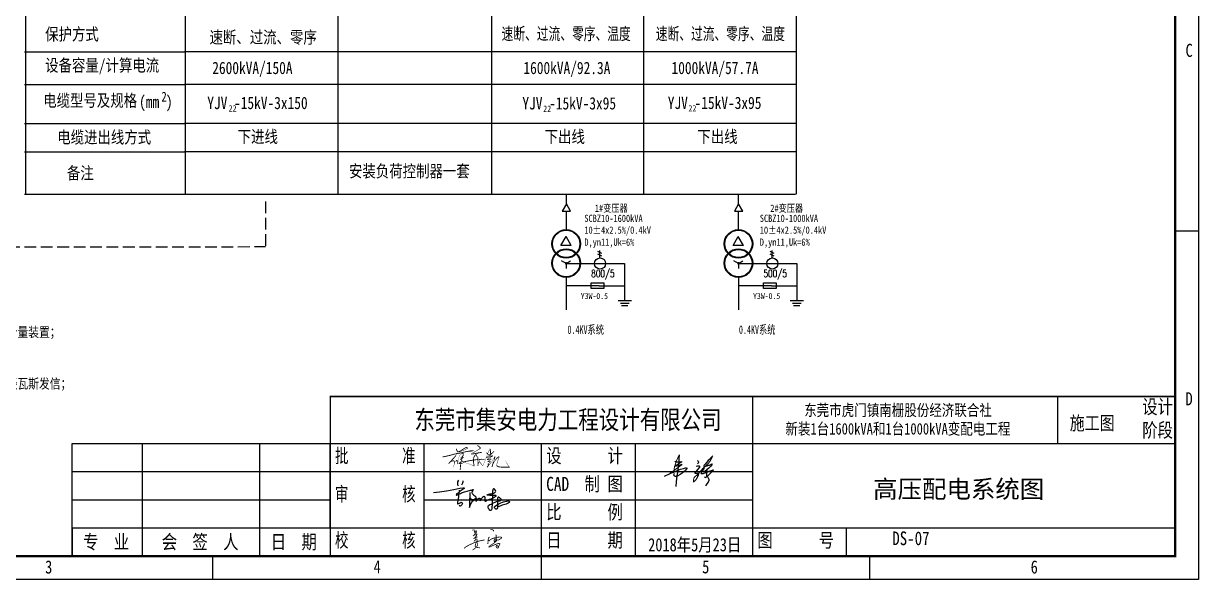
# Model space of a CAD drawing. Extents: x -700117 to -483644, y 1301776 to 1331476.
# Drawn here: x -683155 to -658117, y 1301776 to 1313627 of the extents above; entities that cross this region are included whole.
import ezdxf
from ezdxf.enums import TextEntityAlignment as Align

# ---------------------------------------------------------------- set-up
doc = ezdxf.new("R2010")
doc.units = 0
doc.header["$LTSCALE"] = 1000
doc.linetypes.add('DASH', pattern=[0.35, 0.25, -0.1])
doc.layers.get('0').update_dxf_attribs({"linetype": 'CONTINUOUS'})
for name, color, linetype in [('01', 7, 'CONTINUOUS'), ('2', 2, 'CONTINUOUS'), ('TK', 5, 'CONTINUOUS'), ('内框', 3, 'CONTINUOUS'), ('图框TEXT', 30, 'CONTINUOUS'), ('图签', 7, 'CONTINUOUS'), ('外框', 2, 'CONTINUOUS')]:
    doc.layers.add(name, color=color, linetype=linetype)
doc.styles.add('_TEL_DIM', font='SIMPLEX', dxfattribs={"width": 0.8, "height": 3.5, "bigfont": 'HZTXT'})
doc.styles.add('LYD2', font='', dxfattribs={"width": 0.75})
doc.styles.add('宋体', font='', dxfattribs={"width": 0.8, "height": 3.8})
doc.styles.add('宋体1', font='', dxfattribs={"width": 0.7})
doc.styles.add('宋体2', font='', dxfattribs={"width": 0.8, "height": 7})
doc.styles.get('LYD2').set_extended_font_data('SimSun')
doc.styles.get('宋体').set_extended_font_data('SimSun')
doc.styles.get('宋体1').set_extended_font_data('SimSun')
doc.styles.get('宋体2').set_extended_font_data('SimSun')

# ---------------------------------------------------------------- blocks, each defined once
blk = doc.blocks.new('集安会签栏')
at = {"layer": '内框', "const_width": 30}
blk.add_lwpolyline([(0, 0), (-5500, 0), (-5500, 600), (0, 600), (0, 0)], close=True, dxfattribs=at)
at = {"layer": '图签'}
for p, q in [((-5500, 2400), (0, 2400)), ((-5500, 600), (-5500, 2400)), ((-4000, 0), (-4000, 2400)), ((-1500, 0), (-1500, 2400)), ((0, 600), (0, 2400)), ((-5500, 1800), (0, 1800)), ((-5500, 1200), (0, 1200))]:
    blk.add_line(p, q, dxfattribs=at)
at = {"layer": '图框TEXT', "style": '宋体2', "width": 0.8}
for s, p in [('专  业', (-5269, 152)), ('会  签  人', (-3592, 152)), ('日  期', (-1269, 152))]:
    blk.add_text(s, height=300, dxfattribs=at).set_placement(p)
blk = doc.blocks.new('集安图标')
at = {"layer": '内框', "const_width": 30}
blk.add_lwpolyline([(0, 3400), (-18000, 3400), (-18000, 0), (0, 0), (0, 3400)], dxfattribs=at)
at = {"layer": '图签'}
for p, q in [((-9000, 0), (-9000, 3400)), ((-2500, 2400), (-2500, 3400)), ((-18000, 2400), (0, 2400)), ((-16000, 0), (-16000, 2400)), ((-13500, 0), (-13500, 2400)), ((-11500, 0), (-11500, 2400)), ((-18000, 1800), (-9000, 1800)), ((-16000, 1200), (-9000, 1200)), ((-18000, 600), (0, 600)), ((-7000, 0), (-7000, 600))]:
    blk.add_line(p, q, dxfattribs=at)
at = {"layer": '图框TEXT', "style": '宋体2'}
for s, width, p in [('设计', 0.8, (-700, 3033)), ('阶段', 0.8, (-700, 2533)), ('批        准', 0.7, (-17900, 1988)), ('设      计', 0.8, (-13400, 1988)), ('审        核', 0.7, (-17900, 1173)), ('CAD  制 图', 0.8, (-13400, 1388)), ('比      例', 0.8, (-13400, 788)), ('校        核', 0.7, (-17900, 188)), ('日      期', 0.8, (-13400, 188)), ('图      号', 0.8, (-8900, 188))]:
    blk.add_text(s, height=300, dxfattribs=dict(at, width=width)).set_placement(p)
at = {"layer": '图框TEXT', "style": '宋体2', "width": 0.8}
blk.add_text('东莞市集安电力工程设计有限公司', height=400, dxfattribs=at).set_placement((-12935, 2705), align=Align.CENTER)
blk = doc.blocks.new('集安A3图框')
at = {"layer": 'TK'}
for p, q in [((0, 7425), (-500, 7425)), ((-500, 3900), (-500, 500)), ((-24000, 500), (-500, 500)), ((-21000, 0), (-21000, 500)), ((-14000, 0), (-14000, 500)), ((-7000, 0), (-7000, 500))]:
    blk.add_line(p, q, dxfattribs=at)
at = {"layer": '内框', "const_width": 50, "flags": 128}
blk.add_lwpolyline([(-39500, 500), (-39500, 29200), (-500, 29200), (-500, 500)], close=True, dxfattribs=at)
at = {"layer": '外框', "flags": 128}
blk.add_lwpolyline([(-42000, 0), (-42000, 29700), (0, 29700), (0, 0)], close=True, dxfattribs=at)
for name, p in [('集安图标', (-500, 500)), ('集安会签栏', (-18500, 500))]:
    blk.add_blockref(name, p)
at = {"layer": 'TK', "style": '宋体', "width": 0.8}
for s, p in [('C', (-200, 11138)), ('D', (-200, 3712)), ('3', (-24500, 128)), ('4', (-17500, 131)), ('5', (-10500, 131)), ('6', (-3500, 128))]:
    blk.add_text(s, height=280, dxfattribs=at).set_placement(p, align=Align.CENTER)
blk = doc.blocks.new('123566')
at = {"color": 7, "lineweight": 30}
for p, q in [((96.5, 103.4), (96.4, 101.1)), ((96.4, 101.1), (96.5, 99.2)), ((97.2, 105.5), (96.5, 103.4)), ((96.5, 99.2), (96.6, 96.1)), ((96.6, 96.1), (97.6, 88.9)), ((100.9, 112.2), (97.2, 105.5)), ((117, 100.8), (112.5, 91.9)), ((118.3, 104.6), (117, 100.8)), ((118, 110.2), (118.3, 104.6)), ((-0.8, 62.3), (23.7, 64.7)), ((23.7, 64.7), (52, 69.6)), ((52, 69.6), (81.5, 75.2)), ((81.5, 75.2), (105.6, 79.4)), ((92.4, 55.2), (91.6, 53.3)), ((91.6, 53.3), (91.9, 51.7)), ((91.9, 51.7), (93.6, 51.3)), ((96.8, 58.4), (92.4, 55.2)), ((93.6, 51.3), (101.8, 55)), ((99.1, 60.3), (96.8, 58.4)), ((101.9, 62.7), (99.1, 60.3)), ((101.9, 57.9), (100.4, 47.1)), ((101.8, 55), (105.1, 57)), ((103.3, 72.1), (101.9, 57.9)), ((104.1, 65), (101.9, 62.7)), ((106.9, 67.3), (104.1, 65)), ((105.1, 57), (108.9, 58.8)), ((105.6, 79.4), (118.5, 81.7)), ((109.1, 69.1), (106.9, 67.3)), ((108.9, 58.8), (112.9, 60.7)), ((111.5, 70.7), (109.1, 69.1)), ((115.4, 73.1), (111.5, 70.7)), ((112.9, 60.7), (116.6, 62.1)), ((119.4, 75.7), (115.4, 73.1)), ((116.6, 62.1), (121.3, 63.8)), ((118.5, 81.7), (122.9, 81.1)), ((121.7, 77.2), (119.4, 75.7)), ((121.3, 63.8), (125.4, 65.1)), ((122.9, 78.9), (121.7, 77.2)), ((122.9, 81.1), (123.4, 79.9)), ((123.4, 79.9), (122.9, 78.9)), ((125.4, 65.1), (130.9, 66.9)), ((130.9, 66.9), (135.3, 67.9)), ((135.3, 67.9), (140.1, 69.2)), ((140.1, 69.2), (145.6, 70.7)), ((145.6, 70.7), (149.6, 71.7)), ((146.1, 55.8), (145.7, 24.2)), ((145.9, 61.8), (146.1, 55.8)), ((149.6, 71.7), (153.1, 72.2)), ((153.1, 72.2), (156.2, 73.1)), ((156.6, 66.6), (154.7, 62.8)), ((154.7, 62.8), (154.8, 61.6)), ((154.8, 61.6), (155.8, 59.5)), ((155.8, 59.5), (157.3, 57.3)), ((156.2, 73.1), (158.6, 74.3)), ((158.5, 70.6), (156.6, 66.6)), ((157.3, 57.3), (159.7, 54.9)), ((160.4, 73.8), (158.5, 70.6)), ((158.6, 74.3), (160.1, 74.8)), ((159.7, 54.9), (163.2, 51.7)), ((160.1, 74.8), (160.9, 75.1)), ((160.4, 73.8), (161.1, 75)), ((161, 75.1), (160.9, 75.1)), ((161.1, 75.1), (161, 75.1)), ((161.1, 75), (161.1, 75.1)), ((163.2, 51.7), (166.2, 48.4)), ((166.2, 48.4), (170.5, 44.3)), ((216.8, 53.4), (219.2, 54.5)), ((217, 52.1), (216.8, 53.4)), ((222.4, 51.2), (217, 52.1)), ((219.2, 54.5), (223.5, 55.7)), ((228.3, 50.3), (222.4, 51.2)), ((223.5, 55.7), (227.9, 56.4)), ((227.9, 56.4), (233.9, 57.2)), ((231.3, 50.3), (228.3, 50.3)), ((239.9, 49.6), (231.3, 50.3)), ((233.9, 57.2), (237.7, 57.9)), ((237.7, 57.9), (241.5, 59)), ((239, 68.1), (237.9, 61)), ((237.9, 61), (238, 54.3)), ((238, 54.3), (238, 46.8)), ((239.3, 71.5), (239, 68.1)), ((239.9, 74.2), (239.3, 71.5)), ((241, 76.6), (239.9, 74.2)), ((242.4, 49.6), (239.9, 49.6)), ((243.1, 77.7), (241, 76.6)), ((241.5, 59), (246.6, 61.7)), ((246.8, 49.6), (242.4, 49.6)), ((245.7, 76.9), (243.1, 77.7)), ((246.9, 75.7), (245.7, 76.9)), ((246.6, 61.7), (248.9, 63.9)), ((249.8, 49.7), (246.8, 49.6)), ((248.2, 74), (246.9, 75.7)), ((250.6, 71.1), (248.2, 74)), ((248.9, 63.9), (250.7, 65.5)), ((251.8, 49.9), (249.8, 49.7)), ((251.7, 68.4), (250.6, 71.1)), ((250.6, 46.3), (253.3, 48.1)), ((250.7, 65.5), (251.7, 68.4)), ((253.5, 49.4), (251.8, 49.9)), ((253.3, 48.1), (253.5, 49.4)), ((96.2, 23.1), (95.9, 18.9)), ((95.9, 18.9), (96.4, 17.1)), ((99.1, 36), (96.2, 23.1)), ((96.4, 17.1), (97.3, 16.8)), ((97.3, 16.8), (102.5, 18.1)), ((100.4, 47.1), (99.1, 36)), ((102.5, 18.1), (104.6, 18.7)), ((104.6, 18.7), (107.9, 20.6)), ((105.8, 8.5), (104.8, 10.8)), ((106.4, 6.8), (105.8, 8.5)), ((107.1, 6.4), (106.4, 6.8)), ((110.6, 8.1), (107.1, 6.4)), ((107.9, 20.6), (109.6, 22.3)), ((109.6, 22.3), (110.8, 22.7)), ((114.6, 11.8), (110.6, 8.1)), ((110.8, 22.7), (113.3, 22.3)), ((113.3, 22.3), (115.2, 20.4)), ((116, 15.2), (114.6, 11.8)), ((115.2, 20.4), (116.3, 17.5)), ((116.3, 17.5), (116, 15.2)), ((145.7, 14.6), (145.3, 1.4)), ((145.3, 1.4), (149.5, 14.1)), ((145.7, 24.2), (145.7, 14.6)), ((147.4, 39.9), (146.9, 40.2)), ((148.6, 38.7), (147.4, 39.9)), ((149.6, 38.2), (148.6, 38.7)), ((149.5, 14.1), (154, 22.8)), ((150.8, 36.8), (149.6, 38.2)), ((152.2, 35.2), (150.8, 36.8)), ((154.2, 34.1), (152.2, 35.2)), ((154, 22.8), (158.8, 28.3)), ((158.3, 33.2), (154.2, 34.1)), ((162.3, 33.2), (158.3, 33.2)), ((158.8, 28.3), (163.3, 31.7)), ((169, 36.5), (162.3, 33.2)), ((163.3, 31.7), (168.5, 34.1)), ((168.5, 34.1), (171.7, 35.6)), ((171.2, 39.5), (169, 36.5)), ((170.5, 44.3), (171.4, 41.7)), ((171.4, 41.7), (171.2, 39.5)), ((172.9, 28.6), (171.5, 25.4)), ((171.5, 25.4), (172.7, 26.8)), ((171.7, 35.6), (173.8, 36.8)), ((172.7, 26.8), (175.4, 30.9)), ((174.3, 31.5), (172.9, 28.6)), ((173.8, 36.8), (174.4, 37.1)), ((175.3, 34.3), (174.3, 31.5)), ((174.4, 37.1), (175.5, 37.2)), ((174.4, 37.1), (174.4, 37.1)), ((175.9, 35.3), (175.3, 34.3)), ((175.4, 30.9), (179, 34.9)), ((175.5, 37.2), (176, 36.8)), ((175.5, 37.2), (175.5, 37.2)), ((175.5, 37.2), (175.5, 37.2)), ((176, 35.9), (175.9, 35.3)), ((175.9, 35.3), (175.9, 35.3)), ((176, 36.8), (176, 35.9)), ((176, 36.8), (176, 36.8)), ((176, 35.9), (176, 35.9)), ((179, 34.9), (182.2, 38.5)), ((182.2, 38.5), (184.8, 39.5)), ((184.8, 39.5), (186.3, 39.5)), ((186.3, 39.5), (188.1, 38)), ((188.1, 38), (189, 36.1)), ((189.4, 33), (188.1, 28.5)), ((188.1, 28), (188.7, 28.8)), ((188.1, 28.5), (188.1, 28)), ((188.7, 28.8), (190.3, 31.7)), ((189, 36.1), (189.4, 33)), ((190.3, 31.7), (192.3, 34.3)), ((192.3, 34.3), (192.4, 35.1)), ((192.4, 35.1), (194.2, 37)), ((194.2, 37), (195.8, 39.3)), ((195.8, 39.3), (198.9, 43.2)), ((198.9, 43.2), (199.9, 44.6)), ((199.9, 44.6), (202.1, 46.3)), ((202.1, 46.3), (203.9, 47.1)), ((203.9, 47.1), (205.5, 45.8)), ((205.5, 45.8), (206.7, 42.7)), ((206.7, 42.7), (207, 38.7)), ((207, 35.1), (206.7, 32.5)), ((206.7, 32.5), (206.8, 29)), ((206.8, 29), (208.1, 27)), ((207, 38.7), (207, 35.1)), ((208.1, 27), (210.4, 27.3)), ((210.4, 27.3), (213.6, 29.1)), ((213.6, 29.1), (216.7, 30.9)), ((216.7, 30.9), (226.6, 35.4)), ((220.8, 6.7), (221.9, 9.8)), ((221, 2.8), (220.8, 6.7)), ((222.6, -2.3), (221, 2.8)), ((221.9, 9.8), (228.2, 13.4)), ((226.6, 35.4), (232.8, 37.2)), ((228.2, 13.4), (232.6, 15.4)), ((232.6, 15.4), (237.7, 17.8)), ((232.8, 37.2), (241.1, 41)), ((236.4, 3.8), (235.5, -3.1)), ((236.6, 11.3), (236.4, 3.8)), ((237.1, 17.6), (236.6, 11.3)), ((237.7, 34), (237.1, 17.6)), ((238, 46.8), (237.7, 34)), ((237.7, 17.8), (242.2, 20.2)), ((241.1, 41), (244.6, 43)), ((242.2, 20.2), (248.9, 23.2)), ((244.6, 43), (248.2, 45)), ((246.6, 3.8), (248.7, 6.7)), ((246.7, 0.2), (246.6, 3.8)), ((248.6, -2.9), (246.7, 0.2)), ((248.2, 45), (250.6, 46.3)), ((248.7, 6.7), (254.4, 10.4)), ((248.9, 23.2), (254.9, 25.4)), ((254.4, 10.4), (261.1, 14.5)), ((254.9, 25.4), (260, 26.7)), ((258.5, 0.4), (257.6, -3.6)), ((258.9, 5.1), (258.5, 0.4)), ((258.9, 39.2), (258.7, 33.8)), ((258.7, 33.8), (258.7, 30.7)), ((258.7, 30.7), (259.3, 26.7)), ((258.9, 14.2), (258.7, 9.8)), ((258.7, 9.8), (258.9, 5.1)), ((259.8, 41.6), (258.9, 39.2)), ((259.4, 20.7), (258.9, 14.2)), ((259.3, 26.7), (259.4, 20.7)), ((262, 43), (259.8, 41.6)), ((260, 26.7), (265.3, 28.3)), ((262.7, 5.1), (260.7, 4.2)), ((261.1, 14.5), (266.3, 18.2)), ((264.3, 43), (262, 43)), ((266, 6.2), (262.7, 5.1)), ((266, 42.1), (264.3, 43)), ((265.3, 28.3), (268, 29.2)), ((268, 40.5), (266, 42.1)), ((272.5, 8.9), (266, 6.2)), ((266.3, 18.2), (271.8, 20.3)), ((270.1, 38.3), (268, 40.5)), ((268, 29.2), (272, 31)), ((271.6, 36.7), (270.1, 38.3)), ((273.4, 35.2), (271.6, 36.7)), ((271.8, 20.3), (279, 23.4)), ((272, 31), (274, 32.5)), ((277.8, 10.5), (272.5, 8.9)), ((274.1, 33.6), (273.4, 35.2)), ((274, 32.5), (274.1, 33.6)), ((283.4, 12.5), (277.8, 10.5)), ((279, 23.4), (283.6, 24.9)), ((288.1, 13.8), (283.4, 12.5)), ((283.6, 24.9), (288.1, 26)), ((288.1, 26), (296.1, 27.4)), ((293.9, 15.6), (288.1, 13.8)), ((302.3, 19.3), (293.9, 15.6)), ((296.1, 27.4), (300.3, 28)), ((300.3, 28), (302.3, 28)), ((302.3, 28), (305.2, 27.4)), ((306.4, 21.2), (302.3, 19.3)), ((305.2, 27.4), (307.5, 26.3)), ((308.4, 24), (306.4, 21.2)), ((307.5, 26.3), (308.4, 24)), ((224.3, -5.4), (222.6, -2.3)), ((226.6, -9), (224.3, -5.4)), ((228.4, -11), (226.6, -9)), ((231.1, -10.3), (228.4, -11)), ((233.9, -7.9), (231.1, -10.3)), ((235.5, -3.1), (233.9, -7.9)), ((251.8, -5), (248.6, -2.9)), ((254.5, -5.2), (251.8, -5)), ((257.6, -3.6), (254.5, -5.2))]:
    blk.add_line(p, q, dxfattribs=at)
blk = doc.blocks.new('A$C4F656C09')
at = {"color": 7}
for points, const_width in [([(4118, 3), (4173, -20), (4331, -143), (4381, -189), (4399, -227), (4387, -258), (4367, -291), (4333, -314)], 80), ([(881, -1067), (1502, -935), (2001, -795)], 80), ([(2129, -925), (1871, -1226), (1607, -1497)], 80), ([(2001, -795), (2153, -780), (2353, -733)], 80), ([(2078, -764), (2001, -795)], 20), ([(2750, -485), (2078, -764)], 20), ([(2125, -323), (2148, -331), (2180, -388), (2252, -538)], 80), ([(2252, -538), (2297, -577), (2348, -580), (2425, -565)], 80), ([(2353, -733), (3040, -580)], 80), ([(2325, -1454), (2394, -1140), (2440, -998)], 20), ([(2425, -565), (2632, -454), (2885, -279), (3021, -209)], 80), ([(2440, -998), (2486, -911), (2541, -854), (2597, -798)], 20), ([(2800, -1094), (2804, -1103), (2799, -1112), (2768, -1143), (2552, -1286)], 80), ([(2810, -810), (2808, -848), (2787, -932), (2766, -969), (2719, -1029), (2690, -1070), (2648, -1096), (2607, -1106), (2575, -1110)], 80), ([(2597, -798), (2648, -756), (2682, -742), (2707, -731)], 50), ([(2652, -1093), (2717, -1081), (2767, -1087), (2800, -1094)], 40), ([(2707, -731), (2746, -721), (2771, -730), (2799, -765), (2810, -810)], 80), ([(3021, -209), (3088, -192), (3142, -192), (3187, -205), (3187, -237), (3135, -288)], 80), ([(3040, -580), (3232, -544), (3332, -523), (3403, -513)], 80), ([(3403, -513), (3571, -489), (3679, -485), (3788, -470)], 80), ([(3788, -470), (3687, -507), (3582, -531), (3498, -563), (3381, -600)], 30), ([(3573, -756), (3562, -767), (3567, -776), (3585, -784), (3624, -793), (3659, -793), (3972, -735), (4226, -684), (4539, -636)], 80), ([(4333, -314), (3842, -604), (3573, -756)], 40), ([(3931, -889), (3850, -976), (3781, -1122), (3764, -1337), (3771, -1584), (3788, -1723), (3828, -1869)], 80), ([(4131, -1090), (4100, -1046), (4137, -1116), (4162, -1207), (4169, -1295), (4186, -1523)], 80), ([(4455, -649), (4188, -712), (4034, -805), (3931, -889)], 40), ([(4210, -1121), (4157, -1100), (4131, -1090)], 40), ([(4914, -1244), (5072, -785), (5159, -604)], 25), ([(4989, -664), (5034, -723), (5063, -762), (5100, -811), (5131, -830)], 80), ([(5363, -819), (5343, -881), (5232, -955), (5123, -1027), (4995, -1103), (4980, -1127)], 40), ([(5078, -1122), (5194, -1066), (5273, -1034), (5340, -1007)], 40), ([(5100, -811), (5113, -859), (5123, -898), (5150, -939), (5184, -959)], 25), ([(5131, -830), (5202, -842), (5255, -842), (5338, -820), (5410, -770)], 60), ([(5159, -604), (5290, -319), (5307, -304), (5323, -307), (5330, -330)], 35), ([(5455, -1030), (5257, -1151)], 50), ([(5343, -881), (5282, -1008), (5259, -1034)], 40), ([(5330, -330), (5359, -743), (5363, -819)], 80), ([(5340, -1007), (5438, -979), (5484, -964)], 80), ([(5555, -668), (5493, -749), (5411, -837), (5343, -881)], 40), ([(5410, -770), (5509, -715), (5587, -635), (5663, -556), (5682, -536)], 80), ([(5484, -964), (5522, -959), (5538, -965), (5534, -976), (5509, -995), (5469, -1024), (5455, -1030)], 80), ([(5671, -1211), (5769, -1027)], 60), ([(5769, -1027), (5710, -1289)], 80), ([(5769, -1027), (5768, -1001)], 80), ([(5824, -1335), (5986, -1156), (6079, -1078), (6104, -1056), (6126, -1054), (6136, -1067), (6142, -1095), (6139, -1131)], 80), ([(1607, -1497), (1444, -1700)], 80), ([(1510, -1618), (1622, -1550), (1724, -1470)], 25), ([(1724, -1470), (1772, -1443), (1827, -1431), (1878, -1431), (1933, -1439), (1969, -1479), (1984, -1519), (1999, -1572)], 80), ([(1946, -1804), (1901, -1934), (1937, -1863)], 30), ([(1999, -1572), (1990, -1651), (1946, -1804)], 50), ([(2102, -1492), (2157, -1417)], 80), ([(2157, -1417), (2181, -1389), (2192, -1381), (2204, -1380), (2221, -1390), (2245, -1427)], 80), ([(2245, -1427), (2278, -1503), (2283, -1531), (2285, -1547), (2284, -1578), (2278, -1637), (2240, -1737)], 60), ([(2278, -1637), (2325, -1454)], 40), ([(2469, -1608), (2408, -1653), (2401, -1664), (2404, -1674), (2424, -1685), (2446, -1691), (2497, -1694), (2552, -1691), (2698, -1654)], 80), ([(2699, -1349), (2700, -1361), (2694, -1375), (2604, -1525), (2563, -1545), (2469, -1608)], 60), ([(2589, -1503), (2586, -1625), (2552, -1862), (2521, -2217), (2534, -2228), (2566, -2211), (2589, -2199)], 80), ([(2552, -1286), (2542, -1298), (2547, -1307), (2558, -1322), (2594, -1324), (2620, -1311), (2608, -1436), (2589, -1503)], 40), ([(2620, -1311), (2699, -1349)], 40), ([(2693, -1451), (2783, -1537), (3254, -1441), (3757, -1362), (3979, -1330), (4188, -1309), (4523, -1288), (4790, -1295)], 80), ([(2682, -1394), (2674, -1425), (2674, -1436), (2693, -1451)], 40), ([(2698, -1654), (2855, -1615), (2915, -1600), (2959, -1598)], 30), ([(3466, -1763), (3232, -1667), (3120, -1644), (2995, -1613), (2959, -1598)], 25), ([(3695, -1873), (3466, -1763)], 25), ([(3828, -1869), (3837, -1889), (3834, -1899), (3825, -1909), (3802, -1915), (3717, -1882), (3695, -1873)], 40), ([(4186, -1523), (4185, -1780), (4181, -1873), (4172, -1913)], 80), ([(4181, -1873), (4219, -1691), (4250, -1618)], 40), ([(4250, -1618), (4283, -1557), (4301, -1524), (4318, -1515), (4331, -1520), (4352, -1542), (4510, -1766)], 50), ([(4510, -1766), (4597, -1869)], 40), ([(4763, -1294), (4570, -1262), (4522, -1240)], 15), ([(4597, -1869), (4624, -1892), (4637, -1888), (4648, -1859), (4914, -1244)], 25), ([(4980, -1127), (4996, -1138), (5078, -1122)], 40), ([(5163, -1816), (5163, -1847), (5041, -2018), (5015, -2030)], 80), ([(5041, -2018), (5142, -1900), (5401, -1589)], 40), ([(5101, -1253), (5074, -1272), (5071, -1295), (5080, -1304), (5111, -1307), (5140, -1303)], 80), ([(5131, -1722), (5120, -1741), (5136, -1756), (5163, -1784), (5163, -1816)], 80), ([(5257, -1151), (5101, -1253)], 50), ([(5155, -1456), (5130, -1484), (5130, -1505), (5157, -1511), (5195, -1511)], 80), ([(5331, -1511), (5328, -1528), (5313, -1552), (5131, -1722)], 50), ([(5140, -1303), (5315, -1258)], 50), ([(5304, -1353), (5155, -1456)], 50), ([(5195, -1511), (5287, -1493), (5319, -1496), (5331, -1511)], 60), ([(5315, -1258), (5368, -1253), (5387, -1260), (5392, -1276), (5376, -1290)], 80), ([(5376, -1290), (5330, -1330), (5304, -1353)], 50), ([(5401, -1589), (5671, -1211)], 25), ([(5516, -1903), (5489, -1993), (5489, -2007)], 80), ([(5493, -1979), (5524, -1874), (5638, -1618), (5824, -1335)], 40), ([(5610, -1583), (5516, -1903)], 80), ([(5710, -1289), (5610, -1583)], 40), ([(5943, -1831), (5955, -1906), (6050, -1961), (6132, -1993), (6371, -2016), (6539, -2018), (6776, -2022), (6995, -2026), (7081, -2033), (7129, -2051)], 80), ([(6139, -1131), (6048, -1379), (5987, -1545), (5943, -1728), (5943, -1831)], 40), ([(6825, -1555), (6775, -1469), (6746, -1416)], 15), ([(6888, -1676), (6825, -1555)], 25), ([(6987, -1838), (6888, -1676)], 30), ([(7129, -2051), (7148, -2042), (7117, -2020), (7073, -1965), (6987, -1838)], 40)]:
    blk.add_lwpolyline(points, dxfattribs=dict(at, const_width=const_width))
blk.add_lwpolyline([(3135, -288, 30, 40, 0), (2997, -371, 30, 30, 0), (2750, -485, 30, 30, 0)], format="xyseb", dxfattribs=at)
blk = doc.blocks.new('44120319')
at = {"lineweight": 13}
for points in [[(128, 52), (127, 76), (130, 112), (134, 134), (150, 181), (166, 216), (177, 244)], [(317, -18), (318, 3), (325, 23), (359, 58), (390, 90), (413, 116), (441, 141), (465, 165), (483, 191), (500, 220), (503, 234)], [(205, 153), (205, 147), (184, 134), (168, 122), (153, 111), (131, 96), (131, 96), (91, 65)], [(205, 181), (204, 177), (170, 156), (132, 134)], [(411, 76), (409, 82), (409, 87), (410, 92)], [(437, 25), (433, 22), (430, 23), (428, 26), (427, 29), (426, 32)]]:
    blk.add_lwpolyline(points, dxfattribs=at)
at = {"lineweight": 30}
for points in [[(177, 244), (175, 208), (175, 185), (171, 148), (168, 125), (160, 73), (155, 40), (149, -18), (145, -63)], [(505, 236), (489, 219), (476, 204), (462, 190), (448, 173), (431, 154), (422, 145), (420, 138), (419, 135), (421, 132), (431, 132), (439, 134), (450, 138), (463, 143), (473, 146), (498, 159), (499, 154), (494, 144), (487, 135), (480, 127), (467, 115), (448, 99), (431, 87), (411, 76), (411, 76)], [(35, 37), (89, 64), (127, 80), (162, 94), (192, 104), (219, 113), (250, 121), (253, 111), (239, 97), (226, 84), (206, 67), (187, 52), (165, 39), (153, 33), (138, 34), (130, 42), (127, 53)], [(130, 134), (151, 138), (167, 142), (190, 149), (205, 153)], [(136, 182), (144, 177), (165, 176), (183, 177), (205, 181)], [(345, 135), (358, 138), (366, 139), (373, 138), (377, 135), (376, 131), (375, 125), (361, 105), (348, 89), (342, 81), (330, 70), (331, 66), (342, 68), (351, 68), (359, 68), (363, 64), (366, 59), (364, 46), (358, 30), (344, 6), (319, -21), (319, -21)], [(356, 191), (363, 182), (365, 174), (362, 165), (358, 157)], [(425, 120), (420, 113), (411, 101), (406, 94), (400, 88), (396, 81), (389, 69), (393, 62), (404, 62), (413, 64), (422, 67), (442, 73), (458, 80), (472, 85), (481, 89), (494, 94), (510, 100), (512, 96), (502, 85), (494, 77), (481, 63), (464, 47), (449, 32), (437, 25)], [(451, 113), (447, 96), (446, 83), (445, 68), (445, 57), (446, 47), (449, 38), (456, 27), (463, 16), (468, 8), (467, -4), (461, -21), (449, -38), (436, -56)]]:
    blk.add_lwpolyline(points, dxfattribs=at)
blk = doc.blocks.new('新块')
at = {"color": 7, "lineweight": 158, "const_width": 20}
for points in [[(-109, 429), (-86, 438), (-71, 438), (-60, 434), (-55, 414), (-49, 385), (-42, 366), (-32, 388), (-16, 415), (-6, 415), (-2, 401), (-3, 385), (-9, 370), (-16, 362), (-23, 353), (-30, 346), (-35, 342), (-39, 339), (-40, 337), (-39, 350), (-39, 359), (-40, 368)], [(-39, 337), (-48, 325), (-58, 312), (-69, 302), (-81, 293), (-91, 284)], [(-72, 214), (-52, 230), (-45, 244), (-27, 263), (-17, 274), (1, 292), (8, 313), (13, 327), (13, 333), (1, 335), (-9, 329), (-27, 329), (-38, 326), (-48, 326)], [(-17, 300), (-12, 280), (-12, 254), (-13, 225), (-22, 201), (-26, 188), (-42, 175), (-55, 161), (-65, 149)], [(309, 155), (348, 193), (394, 217), (454, 237), (529, 253), (602, 260), (634, 250), (635, 240), (620, 221), (594, 207), (561, 186), (528, 180), (502, 194), (495, 305), (485, 320)], [(349, 444), (377, 447), (408, 440), (430, 428), (430, 401)], [(-311, -30), (-296, -9), (-259, 17), (-229, 33), (-177, 62), (-122, 86), (-69, 111), (-10, 132), (43, 152), (109, 167), (158, 178), (190, 182), (205, 184)], [(29, 128), (30, 102), (30, 76), (27, 58), (8, 17), (-6, 3), (-30, -21), (-58, -42), (-99, -67)], [(-50, 231), (-33, 241), (-13, 251), (6, 257), (20, 260), (27, 260)], [(-26, 187), (-7, 191), (6, 192), (17, 188), (17, 178), (14, 164), (6, 145), (-6, 116), (-25, 80), (-32, 52), (-33, 37), (-36, 26), (-10, 4), (11, -3), (42, -9), (69, -13), (89, -19)], [(285, 85), (295, 198), (303, 234), (326, 259)], [(495, 155), (476, 132), (456, 115), (423, 92), (387, 68), (361, 52), (331, 30), (318, 20), (309, 8), (318, 5), (334, 6), (378, 28), (423, 49), (464, 66), (509, 82), (546, 92), (574, 97), (588, 98), (594, 92), (584, 69), (568, 38), (552, -1), (539, -23), (508, -13), (495, 19), (506, 45), (536, 39), (543, 16), (545, -14)], [(502, 194), (493, 153), (476, 151), (460, 145), (451, 141), (446, 157), (446, 184), (450, 203), (462, 211), (473, 220), (474, 203), (474, 178), (483, 167), (492, 154)], [(492, 154), (512, 161), (519, 165)]]:
    blk.add_lwpolyline(points, dxfattribs=at)

msp = doc.modelspace()

# ---------------------------------------------------------------- linework, layer by layer
at = {"color": 7}
for p, q in [((-683115.7, 1330298.9), (-683115.7, 1309986)), ((-679711, 1330298.9), (-679710.9, 1309986)), ((-679710.9, 1330298.9), (-679710.9, 1309986)), ((-679710.9, 1330298.9), (-679710.9, 1310892.9)), ((-676455.7, 1330298.9), (-676455.5, 1309986)), ((-673185.1, 1330298.9), (-673185, 1309986)), ((-673185.1, 1330298.9), (-673185, 1309986)), ((-673185.1, 1330298.9), (-673184.9, 1309986)), ((-673185.1, 1330298.9), (-673185, 1309986)), ((-673185.1, 1330298.9), (-673185, 1309986)), ((-673185.1, 1330298.9), (-673184.9, 1309986)), ((-673185.1, 1330298.9), (-673185, 1309986)), ((-673185.1, 1330298.9), (-673185, 1309986)), ((-673185.1, 1330298.9), (-673184.9, 1309986)), ((-669945.2, 1330298.9), (-669945, 1309986)), ((-669945.2, 1330298.9), (-669945, 1309986)), ((-666690, 1330298.9), (-666690, 1309986)), ((-679710.9, 1320928.8), (-679710.9, 1310892.9)), ((-676455.5, 1315487.3), (-676455.5, 1309986)), ((-676455.6, 1315033.8), (-676455.5, 1309986)), ((-676455.6, 1315033.8), (-676455.5, 1309986)), ((-676455.5, 1315033.8), (-676455.5, 1309986)), ((-683131, 1313025), (-679726.3, 1313025)), ((-679726.3, 1313025), (-679726.3, 1313025)), ((-676471.1, 1313025), (-679726.3, 1313025)), ((-673215.7, 1313025), (-676470.9, 1313025)), ((-669960.3, 1313025), (-673215.5, 1313025)), ((-666705.3, 1313025), (-669960.5, 1313025)), ((-683131, 1312323.5), (-679726.3, 1312323.5)), ((-679726.3, 1312323.5), (-679726.3, 1312323.5)), ((-676471.1, 1312323.5), (-679726.3, 1312323.5)), ((-673215.7, 1312323.5), (-676470.9, 1312323.5)), ((-669960.3, 1312323.4), (-673215.5, 1312323.4)), ((-666705.3, 1312323.4), (-669960.5, 1312323.4)), ((-683131, 1311497.5), (-679726.3, 1311497.5)), ((-679726.3, 1311497.5), (-679726.3, 1311497.5)), ((-676471.1, 1311497.5), (-679726.3, 1311497.5)), ((-673215.7, 1311497.5), (-676470.9, 1311497.5)), ((-669960.3, 1311497.5), (-673215.5, 1311497.5)), ((-666705.3, 1311497.5), (-669960.5, 1311497.5)), ((-683131, 1310892.9), (-679726.3, 1310892.9)), ((-679726.3, 1310892.9), (-679726.3, 1310892.9)), ((-676471.1, 1310892.9), (-679726.3, 1310892.9)), ((-673215.7, 1310892.9), (-676470.9, 1310892.9)), ((-669960.3, 1310892.9), (-673215.5, 1310892.9)), ((-666705.3, 1310892.9), (-669960.5, 1310892.9)), ((-683131, 1309986), (-679726.3, 1309986)), ((-683131, 1309986), (-679726.3, 1309986)), ((-679726.3, 1309986), (-676471.1, 1309986)), ((-676470.9, 1309986), (-676470.9, 1309986)), ((-676470.9, 1309986), (-673215.7, 1309986)), ((-673215.5, 1309986), (-669960.3, 1309986)), ((-669960.5, 1309986), (-666705.3, 1309986)), ((-671587.9, 1309785.4), (-671677.5, 1309630.3)), ((-671498.3, 1309630.3), (-671587.9, 1309785.4)), ((-667917, 1309785.4), (-668006.6, 1309630.3)), ((-667827.4, 1309630.3), (-667917, 1309785.4)), ((-671677.5, 1309630.3), (-671498.3, 1309630.3)), ((-668006.6, 1309630.3), (-667827.4, 1309630.3)), ((-670830.7, 1308727.3), (-670916.3, 1308767.2)), ((-670873.5, 1308629.8), (-670873.5, 1308787.3)), ((-667159.8, 1308727.3), (-667245.4, 1308767.2)), ((-667202.6, 1308629.8), (-667202.6, 1308787.3)), ((-671591.5, 1308511.2), (-670415.2, 1308511.2)), ((-671584.3, 1308511.2), (-670346.6, 1308511.2)), ((-670830.7, 1308669.8), (-670916.3, 1308709.8)), ((-670346.6, 1308511.2), (-670346.6, 1307723.9)), ((-667920.5, 1308511.2), (-666744.3, 1308511.2)), ((-667913.4, 1308511.2), (-666675.7, 1308511.2)), ((-667159.8, 1308669.8), (-667245.4, 1308709.8)), ((-666675.7, 1308511.2), (-666675.7, 1307723.9)), ((-671591.5, 1308214), (-671591.5, 1307524.6)), ((-671186.6, 1308036.9), (-671591.5, 1308036.9)), ((-670890.2, 1308036.9), (-670415.2, 1308036.9)), ((-670788, 1308036.9), (-670346.6, 1308036.9)), ((-667920.6, 1308214), (-667920.6, 1307524.6)), ((-667515.7, 1308036.9), (-667920.6, 1308036.9)), ((-667219.3, 1308036.9), (-666744.3, 1308036.9)), ((-667117.1, 1308036.9), (-666675.7, 1308036.9))]:
    msp.add_line(p, q, dxfattribs=at)
at = {"color": 7, "linetype": 'DASH'}
for p, q in [((-671587.9, 1309785.4), (-671587.9, 1309986)), ((-667917, 1309785.4), (-667917, 1309986)), ((-677998.4, 1309834.8), (-677998.4, 1308870.5)), ((-690835.7, 1308858.4), (-677998.4, 1308870.5))]:
    msp.add_line(p, q, dxfattribs=at)
at = {"color": 7, "linetype": 'DASH', "ltscale": 2}
for p, q in [((-671587.9, 1309234.3), (-671587.9, 1309630.3)), ((-667917, 1309234.3), (-667917, 1309630.3))]:
    msp.add_line(p, q, dxfattribs=at)
at = {"color": 7, "linetype": 'Continuous'}
for p, q in [((-671703.9, 1308895.9), (-671594.3, 1309085.7)), ((-671484.7, 1308895.9), (-671594.3, 1309085.7)), ((-668032.9, 1308895.9), (-667923.4, 1309085.7)), ((-667813.8, 1308895.9), (-667923.4, 1309085.7)), ((-671484.7, 1308895.9), (-671703.9, 1308895.9)), ((-667813.8, 1308895.9), (-668032.9, 1308895.9)), ((-671593.8, 1308512.6), (-671688, 1308567)), ((-671593.8, 1308512.6), (-671499.5, 1308567)), ((-671593.8, 1308512.6), (-671593.8, 1308403.8)), ((-667922.9, 1308512.6), (-668017.1, 1308567)), ((-667922.9, 1308512.6), (-667828.6, 1308567)), ((-667922.9, 1308512.6), (-667922.9, 1308403.8)), ((-671186.6, 1308036.9), (-671186.6, 1308036.9)), ((-670890.2, 1308036.9), (-671186.6, 1308036.9)), ((-671060.9, 1307975.9), (-671060.9, 1308097.9)), ((-671060.9, 1308097.9), (-670788, 1308097.9)), ((-670788, 1307975.9), (-671060.9, 1307975.9)), ((-670890.2, 1308036.9), (-670973.5, 1308036.9)), ((-670788, 1308097.9), (-670788, 1307975.9)), ((-667515.7, 1308036.9), (-667515.7, 1308036.9)), ((-667219.3, 1308036.9), (-667515.7, 1308036.9)), ((-667390, 1307975.9), (-667390, 1308097.9)), ((-667390, 1308097.9), (-667117.1, 1308097.9)), ((-667117.1, 1307975.9), (-667390, 1307975.9)), ((-667219.3, 1308036.9), (-667302.5, 1308036.9)), ((-667117.1, 1308097.9), (-667117.1, 1307975.9)), ((-670482.4, 1307723.9), (-670268.4, 1307723.9)), ((-670413.8, 1307723.9), (-670199.9, 1307723.9)), ((-666818.9, 1307723.9), (-666604.9, 1307723.9)), ((-666750.3, 1307723.9), (-666536.4, 1307723.9)), ((-670433.1, 1307668.5), (-670318.1, 1307668.5)), ((-670412, 1307617.6), (-670346.3, 1307617.6)), ((-670364.5, 1307668.5), (-670249.6, 1307668.5)), ((-670343.5, 1307617.6), (-670277.8, 1307617.6)), ((-666769.6, 1307668.5), (-666654.6, 1307668.5)), ((-666748.5, 1307617.6), (-666682.8, 1307617.6)), ((-666701, 1307668.5), (-666586.1, 1307668.5)), ((-666680, 1307617.6), (-666614.3, 1307617.6))]:
    msp.add_line(p, q, dxfattribs=at)
at = {"color": 0}
msp.add_line((-661117.5, 1304676), (-661117.5, 1305676), dxfattribs=at)
at = {"color": 7, "linetype": 'Continuous'}
for centre, radius in [((-671591.5, 1308929.6), 304.7), ((-667920.6, 1308929.6), 304.7), ((-671591.5, 1308929.6), 290.2), ((-667920.6, 1308929.6), 290.2), ((-671591.5, 1308518.7), 304.7), ((-671591.5, 1308518.7), 290.2), ((-667920.6, 1308518.7), 304.7), ((-667920.6, 1308518.7), 290.2)]:
    msp.add_circle(centre, radius, dxfattribs=at)
at = {"color": 7}
for centre in [(-670868.7, 1308511.2), (-667197.7, 1308511.2)]:
    msp.add_circle(centre, 118.5, dxfattribs=at)
for centre, start, end in [((-671593.8, 1308512.6), 0, 180), ((-671593.8, 1308512.6), 180, 0), ((-667922.9, 1308512.6), 0, 180), ((-667922.9, 1308512.6), 180, 0)]:
    msp.add_arc(centre, 13.6, start, end, dxfattribs=at)

# ---------------------------------------------------------------- block references
at = {"color": 5, "rotation": 6.670106611340577e-09}
msp.add_blockref('集安A3图框', (-658117.5, 1301776), dxfattribs=at)
at = {"color": 1, "lineweight": 50, "xscale": 0.8429651275000651, "yscale": 0.8429651275000651, "zscale": 0.8429651275000651}
msp.add_blockref('新块', (-673501.7, 1302463.6), dxfattribs=at)
at = {"layer": '01', "xscale": 2.183546090578602, "yscale": 2.183546090578602, "zscale": 2.183546090578602}
msp.add_blockref('44120319', (-669572.1, 1303897.4), dxfattribs=at)
at = {"layer": '2'}
for name, p, xscale, yscale, zscale in [('A$C4F656C09', (-674424.7, 1304631.5), 0.228154341224581, 0.228154341224581, 0.228154391627801), ('123566', (-674414.5, 1303302.4), 5.254752203007229, 5.254752203007229, 5.254752203007229)]:
    msp.add_blockref(name, p, dxfattribs=dict(at, xscale=xscale, yscale=yscale, zscale=zscale))

# ---------------------------------------------------------------- texts
at = {"color": 7}
for s, height, style, width, p in [('保护方式', 262, '宋体', 0.8, (-682694.2, 1313268.6)), ('速断、过流、零序', 262, '宋体', 0.8, (-679191.9, 1313202.4)), ('速断、过流、零序、温度', 262.001, '宋体', 0.7, (-672967.6, 1313278.2)), ('速断、过流、零序、温度', 262.001, '宋体', 0.7, (-669681.6, 1313278.2)), ('设备容量/计算电流', 262, '宋体', 0.8, (-682694.2, 1312604.7)), ('2600kVA/150A', 262.001, '宋体', 0.8, (-679133.3, 1312549)), ('1600kVA/92.3A', 262.001, '宋体', 0.8, (-672503.1, 1312549)), ('1000kVA/57.7A', 262.001, '宋体', 0.8, (-669346.7, 1312549)), ('电缆型号及规格', 262, '宋体', 0.8, (-682735.2, 1311855.2)), ('(mm )', 262, '宋体', 0.8, (-680691.4, 1311825.5)), ('2', 209.6, '宋体', 0.8, (-680216.8, 1311963.3)), ('YJV -15kV-3x150', 262.001, '宋体', 0.8, (-679239.2, 1311802.7)), ('YJV -15kV-3x95', 262.001, '宋体', 0.8, (-672524.6, 1311794.7)), ('YJV -15kV-3x95', 262.001, '宋体', 0.8, (-669426.4, 1311804.3)), ('22', 136.46, '宋体', 0.8, (-678784.9, 1311749.6)), ('22', 136.46, '宋体', 0.8, (-672081.3, 1311741.7)), ('22', 136.46, '宋体', 0.8, (-668987.2, 1311751.3)), ('电缆进出线方式', 262, '宋体', 0.8, (-682436.5, 1311073.3)), ('下进线', 262, '宋体', 0.8, (-678591, 1311083.9)), ('下出线', 262, '宋体', 0.8, (-672050.2, 1311083.8)), ('下出线', 262, '宋体', 0.8, (-668795.3, 1311083.8)), ('备注', 262, '宋体', 0.8, (-682229.8, 1310308.5)), ('安装负荷控制器一套', 262, '宋体', 0.8, (-676219.8, 1310349.8)), ('1#变压器', 155.23, 'LYD2', 0.8, (-670980.1, 1309612, -1073.8)), ('2#变压器', 155.23, 'LYD2', 0.8, (-667242, 1309612, -1073.8)), ('SCBZ10-1600kVA', 155.232, 'LYD2', 0.8, (-671204.2, 1309396.7, -1073.8)), ('SCBZ10-1000kVA', 155.232, 'LYD2', 0.8, (-667466.1, 1309396.7, -1073.8)), ('10%%P4x2.5%%%/0.4kV', 155.232, 'LYD2', 0.8, (-671204.2, 1309145.9, -1073.8)), ('10%%P4x2.5%%%/0.4kV', 155.232, 'LYD2', 0.8, (-667466.1, 1309145.9, -1073.8)), ('D,yn11,Uk=6%%%', 155.232, 'LYD2', 0.8, (-671204.2, 1308889.3, -1073.8)), ('D,yn11,Uk=6%%%', 155.232, 'LYD2', 0.8, (-667466.1, 1308889.3, -1073.8)), ('800/5', 152.27, '_TEL_DIM', 0.752941, (-671059.1, 1308222.1, 0)), ('500/5', 152.27, '_TEL_DIM', 0.752941, (-667388.2, 1308222.1, 0)), ('Y3W-0.5', 126.97, 'LYD2', 0.8, (-671280.5, 1307754.6, -1342.3)), ('Y3W-0.5', 126.97, 'LYD2', 0.8, (-667609.6, 1307754.6, -1342.3)), ('0.4KV系统', 179.15, '宋体1', 0.7, (-671563.5, 1307011.7)), ('0.4KV系统', 179.15, '宋体1', 0.7, (-667909.7, 1307011.7))]:
    msp.add_text(s, height=height, rotation=0, dxfattribs=dict(at, style=style, width=width)).set_placement(p)
at = {"color": 0, "width": 0.8}
for s, height, rotation, style, p in [('二次接线端子盒应配有供电部门的铅封装置口。计量装置及负荷控制装置由供电部门提供。计量柜应预留足够位置安装计量装置；', 210, 0, 'LYD2', (-695427.8, 1306944.7)), ('4.变压器出线柜装设定时限过流、速断、零序（可选）、失压发信，干变超温跳闸保护，高温发信；油变重瓦斯跳闸，轻瓦斯发信；', 210, 0, 'LYD2', (-695427.8, 1305845.9)), ('东莞市虎门镇南栅股份经济联合社', 244.33, 359.99989, '宋体', (-666519.4, 1305262.9)), ('新装1台1600kVA和1台1000kVA变配电工程', 244.33, 359.99989, '宋体', (-666919.7, 1304866)), ('DS-07', 292.31, 0, '宋体', (-664643.1, 1302507.9))]:
    msp.add_text(s, height=height, rotation=rotation, dxfattribs=dict(at, style=style)).set_placement(p)
at = {"color": 0, "style": '宋体', "width": 0.8}
msp.add_text('施工图', height=292.31, rotation=0, dxfattribs=at).set_placement((-660382.8, 1304963.1), align=Align.CENTER)
at = {"color": 0, "style": '宋体'}
msp.add_text('高压配电系统图', height=381.86, rotation=0, dxfattribs=at).set_placement((-663228.2, 1303513.1), align=Align.CENTER)
at = {"layer": '图框TEXT', "style": '宋体1', "width": 0.8}
msp.add_text('2018年5月23日', height=280, rotation=0, dxfattribs=at).set_placement((-669844.3, 1302377))

doc.saveas('drawing.dxf')
